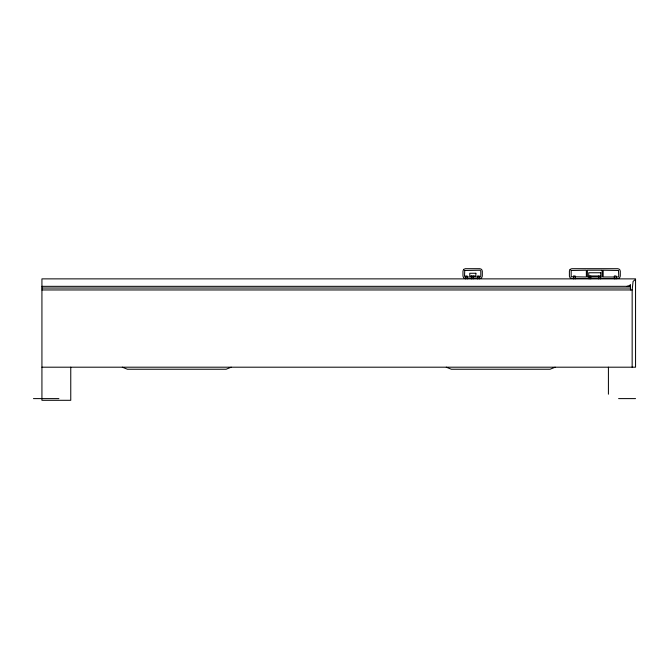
<?xml version="1.0" encoding="UTF-8"?>
<svg xmlns="http://www.w3.org/2000/svg" width="669" height="669" viewBox="0 0 669 669"><rect width="100%" height="100%" fill="white"/><g stroke="black" fill="none" stroke-linecap="round" stroke-linejoin="round"><path stroke-width="1" d="M632.155 367.197L632.155 289.961L633.091 281.406L635.55 279.399M231.206 367.197L226.122 369.238L127.411 369.238L122.327 367.197M555.153 367.197L550.069 369.238L451.358 369.238L446.273 367.197M627.07 286.332L629.412 285.763L630.466 284.492L630.466 289.961M614.351 276.991L603.154 276.991L603.154 270.217L618.507 270.468L618.758 276.146L617.913 276.991L616.049 276.991M41.93 286.332L630.466 286.332M41.93 288.021L630.466 288.021M41.93 289.961L632.155 289.961M41.93 367.197L635.55 367.197L635.55 278.873L41.93 278.873L41.93 400.305L70.763 400.305L70.763 367.197M33.45 398.607L58.889 398.607M618.591 398.607L635.55 398.607M616.049 278.873L616.049 275.979L614.351 275.979L614.351 278.873M608.414 367.197L608.414 394.2M600.444 275.979L600.444 278.873M598.747 275.979L598.747 278.873M590.777 275.979L590.777 278.873M589.08 275.979L589.08 278.873M575.173 278.873L575.173 275.979L573.475 275.979L573.475 278.873M479.255 278.873L479.255 275.979L477.566 275.979L477.566 278.873M473.15 275.979L473.15 278.873M471.453 275.979L471.453 278.873M467.213 278.873L467.213 275.979L465.524 275.979L465.524 278.873M463.676 269.39L462.973 271.07L462.973 276.146L463.676 277.827L465.348 278.521L479.941 278.521L481.613 277.827L482.307 276.146L482.307 271.07L481.613 269.39L479.941 268.695L465.348 268.695L463.676 269.39M464.754 270.468L464.503 276.146L465.348 276.991L479.941 276.991L480.785 276.146L480.785 271.07L479.941 270.217L464.754 270.468M570.097 269.39L569.403 271.07L569.403 276.146L570.097 277.827L571.778 278.521L617.913 278.521L619.586 277.827L620.288 276.146L620.288 271.07L619.586 269.39L617.913 268.695L571.778 268.695L570.097 269.39M571.175 270.468L571.175 276.749L586.362 276.991L586.362 270.217L571.175 270.468M602.142 270.217L587.382 270.217L587.382 276.991L602.142 276.991L602.142 270.217M600.779 272.751L588.737 272.751L588.737 275.979L600.779 275.979L600.779 272.751M475.868 273.261L469.763 273.261L469.763 275.979L475.868 275.979L475.868 273.261"/></g></svg>
